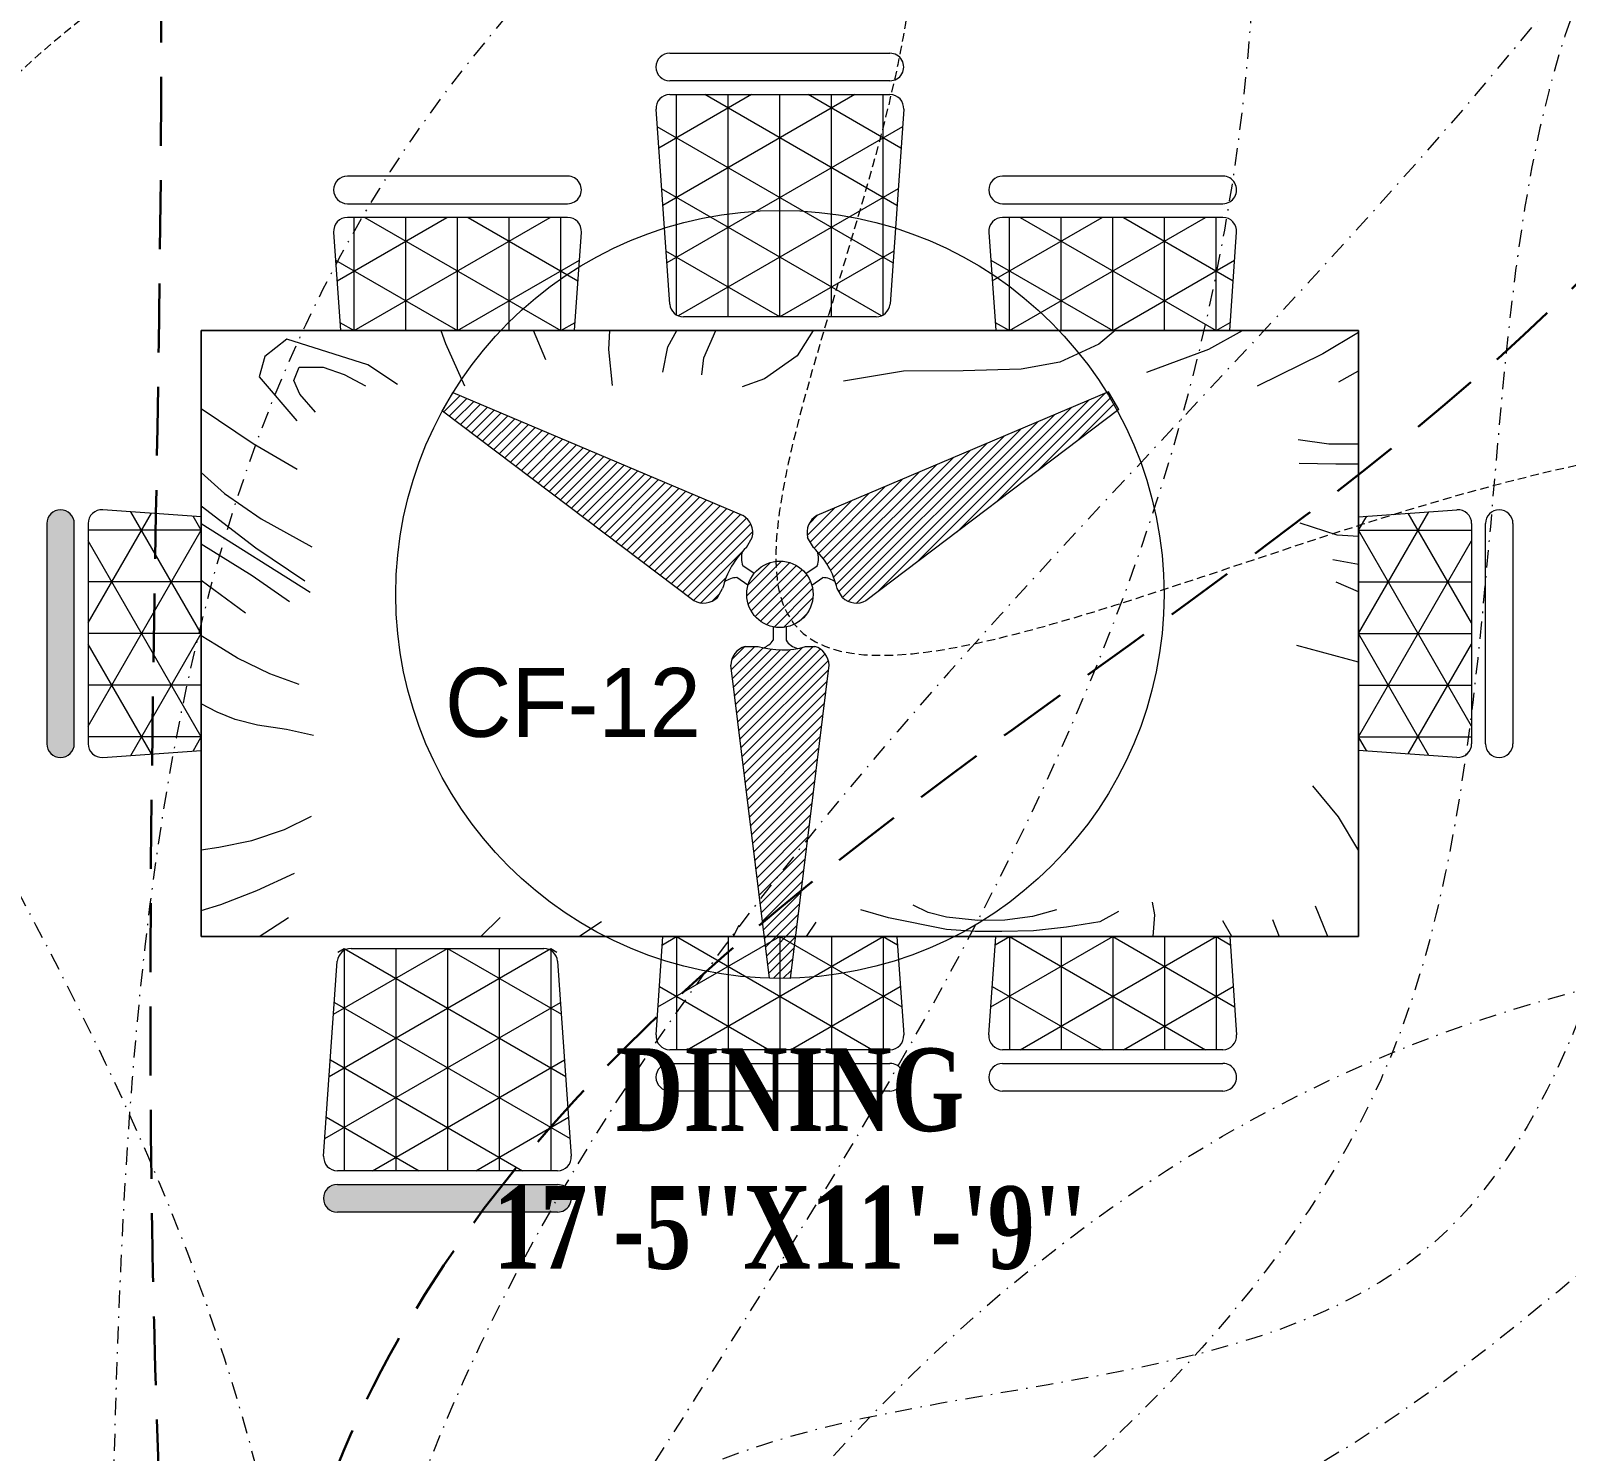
# Model space of a CAD drawing. Header units: inches. Extents: x 109699 to 44449955, y -10987 to 15824140.
# Drawn here: x 196408.2 to 196519.6, y -3610.6 to -3507.5 of the extents above; entities that cross this region are included whole.
import ezdxf

# ---------------------------------------------------------------- set-up
doc = ezdxf.new("R2010")
doc.units = ezdxf.units.IN
doc.header["$LTSCALE"] = 5
doc.header["$MEASUREMENT"] = 0
doc.linetypes.add('DASHDOT', pattern=[1, 0.5, -0.25, 0, -0.25])
doc.linetypes.add('DASHED2', pattern=[0.375, 0.25, -0.125])
for name, color, linetype, lineweight in [('@NORMAL', 7, 'Continuous', 5), ('AC In', 244, 'DASHED2', 30), ('E-CF-Ceiling-Fan', 30, 'Continuous', 13), ('E-Con-Point', 5, 'DASHED2', 13), ('SB', 1, 'DASHDOT', 20)]:
    doc.layers.add(name, color=color, linetype=linetype, lineweight=lineweight)
doc.layers.add('FURNITUR', color=7, linetype='Continuous', lineweight=5, true_color=0xe8e8e8)
doc.layers.add('T', color=8, linetype='Continuous')
doc.styles.get("Standard").update_dxf_attribs({"font": 'times.ttf'})
doc.styles.add('style2', font='ARIALN.TTF', dxfattribs={"width": 0.75, "height": 3})

# ---------------------------------------------------------------- blocks, each defined once
blk = doc.blocks.new('vbhgytr')
at = {"layer": 'FURNITUR'}
h = blk.add_hatch(color=256, dxfattribs=at)
edge = h.paths.add_edge_path()
edge.add_ellipse((143560.9056260546, 627.6643518051457), major_axis=(0.7071072075479371, 0.7071072075479372), ratio=0.9999987936840739, start_angle=-44.99934339188269, end_angle=134.9992742750232, ccw=False)
edge.add_line((143561.9056260541, 627.6643638682775), (143561.9056260541, 611.6797551263642))
edge.add_ellipse((143560.9056260546, 611.6797551264006), major_axis=(-0.7071067810310865, 0.7071067810310864), ratio=0.9999999999888283, start_angle=134.9999999963449, end_angle=224.9999999982356, ccw=False)
edge.add_ellipse((143560.9056260546, 611.6797551263642), major_axis=(-0.7071067809999121, 0.707106780999912), ratio=0.999999999982188, start_angle=45.00000000051028, end_angle=134.9999999944872, ccw=False)
edge.add_line((143559.9056260551, 611.6797551263642), (143559.9056260551, 627.6643638682776))
h = blk.add_hatch(color=256, dxfattribs=at)
edge = h.paths.add_edge_path()
edge.add_ellipse((143580.9994692173, 578.670171990399), major_axis=(-0.7071067810199007, 0.7071067810199005), ratio=0.9999999999911356, start_angle=-44.999999996918916, end_angle=135.0000000030811, ccw=False)
edge.add_line((143580.9994692174, 579.6701719904427), (143596.9840779506, 579.6701719904427))
edge.add_ellipse((143596.9840694206, 578.6701719904354), major_axis=(0.7071067810318384, 0.7071067810318385), ratio=0.9999999999864739, start_angle=225.0004887274365, end_angle=404.99951127167094, ccw=False)
edge.add_line((143596.9840779505, 577.6701719904281), (143580.9994692174, 577.6701719903554))
for p, q in [((143605.1249523512, 661.8079216003179), (143621.1095610846, 661.8079216003179)), ((143621.1095610846, 659.8079216003033), (143605.1249523512, 659.8079216003033)), ((143611.0653897037, 658.8079216002233), (143604.3260248482, 654.9169474846453)), ((143618.5653896998, 658.8079216003688), (143604.6189918455, 650.7559650403997)), ((143605.1249523512, 658.8079216003688), (143621.1095610846, 658.8079216003688)), ((143605.6172567218, 642.807746443085), (143605.6172567218, 658.8079216003688)), ((143621.6155215903, 650.7559650405452), (143607.669123736, 658.8079216003688)), ((143609.3672567199, 642.6720594977793), (143609.3672567199, 658.8079216003688)), ((143613.1172567179, 642.6720594977793), (143613.1172567179, 658.8079216003688)), ((143621.9084885877, 654.9169474846453), (143615.1691237321, 658.8079216002233)), ((143616.867256716, 642.6720594977793), (143616.867256716, 658.8079216003688)), ((143620.617256714, 642.8077464430851), (143620.617256714, 658.8079216003688)), ((143605.1231564528, 643.5953629989851), (143604.1274218266, 657.737687340231)), ((143622.1070916092, 657.737687340231), (143621.111356983, 643.5953629989851)), ((143621.3225545928, 646.5949825964451), (143604.2165991282, 656.4711105939284)), ((143622.0179143076, 656.4711105939284), (143604.9119588429, 646.5949825962996)), ((143597.7118773502, 652.8836901886121), (143581.7272686169, 652.8836901886121)), ((143645.2717227854, 652.8836901886121), (143629.2871140523, 652.8836901886121)), ((143620.4902177778, 642.7454054618005), (143604.5343936761, 651.9575048070514)), ((143621.7001197597, 651.9575048070514), (143605.744295658, 642.7454054618004)), ((143580.9781388075, 645.2854441583443), (143588.942534553, 649.8836901885176)), ((143581.7272686169, 650.8836901885976), (143597.7118773502, 650.8836901885976)), ((143597.7118773502, 649.8836901885176), (143581.7272686169, 649.8836901885176)), ((143582.2195729875, 641.6720594978448), (143582.2195729875, 649.8836901885176)), ((143582.2195729876, 641.6720594978448), (143596.4425345491, 649.8836901885176)), ((143582.9966114181, 649.8836901885176), (143597.2195729796, 641.6720594978448)), ((143585.9695729855, 641.6720594978448), (143585.9695729855, 649.8836901885176)), ((143589.7195729836, 641.6720594978448), (143589.7195729836, 649.8836901885176)), ((143590.4966114141, 649.8836901885176), (143598.4610071597, 645.2854441583443)), ((143593.4695729816, 641.6720594978448), (143593.4695729816, 649.8836901885176)), ((143597.2195729796, 641.6720594978448), (143597.2195729796, 649.8836901885176)), ((143628.5379842429, 645.2854441583443), (143636.5023799883, 649.8836901885176)), ((143629.2871140523, 650.8836901885976), (143645.2717227854, 650.8836901885976)), ((143645.2717227854, 649.8836901885176), (143629.2871140523, 649.8836901885176)), ((143629.7794184228, 641.6720594978448), (143629.7794184228, 649.8836901885176)), ((143629.7794184226, 641.6720594976993), (143644.0023799844, 649.8836901885176)), ((143630.5564568533, 649.8836901885176), (143644.7794184149, 641.6720594978448)), ((143633.5294184208, 641.6720594978448), (143633.5294184208, 649.8836901885176)), ((143637.2794184189, 641.6720594978448), (143637.2794184189, 649.8836901885176)), ((143638.0564568494, 649.8836901885176), (143646.0208525948, 645.2854441583443)), ((143641.0294184169, 641.6720594978448), (143641.0294184169, 649.8836901885176)), ((143644.7794184149, 641.6720594978448), (143644.7794184149, 649.8836901885176)), ((143580.7297380922, 648.8134559283799), (143581.2325504683, 641.6720594978448)), ((143598.2065954988, 641.6720594978448), (143598.7094078749, 648.8134559283799)), ((143628.2895835277, 648.8134559283799), (143628.7923959036, 641.6720594978448)), ((143645.7664409339, 641.6720594978448), (143646.26925331, 648.8134559283799)), ((143580.8729332037, 646.7796693589627), (143589.7195729836, 641.6720594978448)), ((143589.7195729836, 641.6720594978448), (143598.5662127634, 646.7796693589627)), ((143613.1172567179, 642.6720594977793), (143604.8521882241, 647.4438990201744)), ((143621.3823252117, 647.4438990201744), (143613.1172567179, 642.6720594977793)), ((143628.4327786389, 646.7796693589627), (143637.2794184189, 641.6720594978448)), ((143637.2794184187, 641.6720594976993), (143646.1260581988, 646.7796693589627)), ((143581.1907277518, 642.2660635719402), (143582.2195729875, 641.6720594978448)), ((143597.2195729796, 641.6720594978448), (143598.2484182154, 642.2660635719402)), ((143620.114302498, 642.6720594977793), (143606.1202109378, 642.6720594977793)), ((143628.7505731869, 642.2660635720857), (143629.7794184228, 641.6720594978448)), ((143644.7794184148, 641.6720594976993), (143645.8082636508, 642.2660635719402)), ((143655.1172566959, 641.6720594978448), (143571.1172567398, 641.6720594978448)), ((143571.1172567398, 641.6720594978448), (143571.1172567398, 597.672059496797)), ((143571.1172567398, 597.672059496797), (143571.1172567398, 641.6720594978448)), ((143571.1172567398, 641.6720594978448), (143571.1172567398, 597.672059496797)), ((143571.1172567398, 641.6720594978448), (143655.1172566959, 641.6720594978448)), ((143577.3309653898, 641.0395826035877), (143575.7301212529, 639.7902178397711)), ((143583.2120016395, 639.1844370234993), (143577.3309653898, 641.0395826035877)), ((143581.2325504683, 641.6720594978448), (143598.2065954988, 641.6720594978448)), ((143581.2325504683, 641.6720594978448), (143598.2065954988, 641.6720594978448)), ((143588.5147133113, 641.6720594978448), (143588.8487618034, 640.735991418943)), ((143596.1256616821, 639.546715303443), (143595.2476904522, 641.6720594978448)), ((143600.7542872012, 641.6720594978448), (143600.6826344299, 640.2923687271145)), ((143604.9802752572, 640.4945424176052), (143605.6328713989, 641.6720594978448)), ((143607.5941415007, 639.6990819902624), (143608.4672035317, 641.6720594978448)), ((143615.5334667222, 641.6720594978448), (143614.3686629143, 639.8357809495151)), ((143628.7923959036, 641.6720594978448), (143645.7664409339, 641.6720594978448)), ((143628.7923959036, 641.6720594978448), (143645.7664409339, 641.6720594978448)), ((143637.4512945455, 641.6720594978448), (143636.2761165116, 640.6848105488733)), ((143644.248353743, 640.3276376992483), (143646.7055521448, 641.6720594978448)), ((143655.1172566959, 641.538957472267), (143652.5193605899, 639.9888483998194)), ((143655.1172566959, 597.672059496797), (143655.1172566959, 641.6720594978448)), ((143655.1172566959, 641.6720594978448), (143655.1172566959, 597.672059496797)), ((143575.7301212529, 639.7902178397711), (143575.3289813875, 638.3219685073465)), ((143588.8487618034, 640.735991418943), (143590.2192721229, 637.6608935602028)), ((143600.6826344299, 640.2923687271145), (143600.944565505, 637.6818507356419)), ((143604.6185792443, 638.6401932471025), (143604.9802752572, 640.4945424176052)), ((143614.3686629143, 639.8357809495151), (143612.0119763768, 638.1696848632141)), ((143636.2761165116, 640.6848105488733), (143633.4492296633, 639.3763560241482)), ((143639.7542986284, 638.6606835952091), (143644.248353743, 640.3276376992483)), ((143652.5193605899, 639.9888483998194), (143647.7523893031, 637.6473326774039)), ((143577.8353150084, 638.0449123980056), (143578.231923196, 639.0124445695162)), ((143578.231923196, 639.0124445695162), (143579.9706401813, 639.0242082184614)), ((143579.9706401813, 639.0242082184614), (143581.5039881642, 638.4871583283322)), ((143585.3644248581, 637.7460715919364), (143583.2120016395, 639.1844370234993)), ((143607.4552653331, 638.4548872768722), (143607.5941415007, 639.6990819902624)), ((143622.0793810895, 638.7158959139039), (143617.7459480488, 637.9870569239985)), ((143626.4121809155, 638.7555468585775), (143622.0793810895, 638.7158959139039)), ((143630.6222562891, 638.8733223773182), (143626.4121809155, 638.7555468585775)), ((143633.4492296633, 639.3763560241482), (143630.6222562891, 638.8733223773182)), ((143653.6931850109, 637.9421590691745), (143655.1172566959, 638.7446585256688)), ((143575.3289813875, 638.3219685073465), (143578.0571578725, 635.1218328395556)), ((143578.2860998558, 637.0597383581688), (143577.8353150084, 638.0449123980056)), ((143581.5039881642, 638.4871583283322), (143583.049655858, 637.6688849608377)), ((143612.0119763768, 638.1696848632141), (143610.3790705206, 637.5758178167919)), ((143579.4082084989, 635.7553029141051), (143578.2860998558, 637.0597383581688)), ((143574.8817115685, 633.4423837915675), (143571.1172567398, 635.9921648626162)), ((143578.077041855, 631.5853235269346), (143574.8817115685, 633.4423837915675)), ((143650.7440468257, 633.755287125117), (143652.9600786029, 633.4428008235556)), ((143652.9600786029, 633.4428008235556), (143655.1172566959, 633.4428008235556)), ((143650.8085250812, 632.0438695665348), (143653.46420637, 631.993804762443)), ((143653.46420637, 631.993804762443), (143655.1172566959, 631.993804762443)), ((143571.1172567398, 631.3657826481779), (143572.8086582478, 629.854395657976)), ((143572.8086582478, 629.854395657976), (143575.4711490395, 628.0124146541182)), ((143571.1172567398, 628.159082017127), (143563.9758603132, 628.6618943935003)), ((143571.1172567398, 628.159082017127), (143563.975860313, 628.6618943935003)), ((143575.0945340057, 625.8778717115588), (143571.1172567398, 628.9332519789494)), ((143655.1172566959, 628.159082017127), (143662.2586531226, 628.6618943935003)), ((143559.9056260553, 627.6643638682775), (143559.9056260553, 611.6797551263642)), ((143559.9056260551, 627.6643638682775), (143559.9056260551, 611.6797551263642)), ((143561.9056260541, 611.6797551263642), (143561.9056260541, 627.6643638682775)), ((143561.9056260541, 611.6797551263642), (143561.9056260541, 627.6643638682775)), ((143562.9056260536, 620.4490979282348), (143567.5038720813, 628.4134936781405)), ((143562.9056260535, 620.4490979282348), (143567.5038720813, 628.4134936781405)), ((143562.9056260536, 627.6643638682775), (143562.9056260536, 611.6797551263642)), ((143562.9056260535, 627.6643638682775), (143562.9056260535, 611.6797551263642)), ((143571.1172567398, 619.6720594972481), (143566.0096468815, 628.5186992819016)), ((143571.1172567399, 619.6720594972481), (143566.0096468813, 628.5186992820471)), ((143571.1172567398, 627.1720594974119), (143570.523252666, 628.2009047338672)), ((143571.1172567399, 627.1720594974119), (143570.5232526659, 628.2009047338672)), ((143571.1172567398, 611.1850369773691), (143571.1172567398, 628.159082017127)), ((143571.1172567398, 611.1850369773691), (143571.1172567398, 628.159082017127)), ((143571.1172567398, 611.1850369773691), (143571.1172567398, 628.159082017127)), ((143571.1172567398, 627.6636915430184), (143579.0262372395, 622.6734031963111)), ((143575.4711490395, 628.0124146541182), (143579.1388185754, 625.9644414854089)), ((143653.5736439862, 626.8099863712422), (143650.8914945427, 627.6860738915619)), ((143655.1172566957, 619.6720594972481), (143660.2248665543, 628.5186992820471)), ((143655.1172566957, 627.1720594974119), (143655.7112607698, 628.2009047338672)), ((143655.1172566959, 611.1850369773691), (143655.1172566959, 628.159082017127)), ((143655.1172566959, 611.1850369773691), (143655.1172566959, 628.159082017127)), ((143663.3288873822, 620.4490979282348), (143658.7306413544, 628.4134936781405)), ((143663.3288873822, 627.6643638682775), (143663.3288873822, 611.6797551263642)), ((143664.3288873816, 611.6797551263642), (143664.3288873816, 627.6643638682775)), ((143666.3288873805, 627.6643638682775), (143666.3288873805, 611.6797551263642)), ((143571.1172567398, 627.1720594974119), (143562.9056260536, 627.1720594974119)), ((143562.9056260536, 612.9490979280711), (143571.1172567399, 627.1720594975574)), ((143571.1172567398, 627.1720594974119), (143562.9056260535, 627.1720594974119)), ((143562.9056260535, 612.9490979280711), (143571.1172567398, 627.1720594974119)), ((143571.1172567398, 612.1720594970844), (143562.9056260536, 626.3950210665706)), ((143571.1172567399, 612.1720594970844), (143562.9056260537, 626.3950210662796)), ((143655.1172566959, 626.7108989335379), (143653.5736439862, 626.8099863712422)), ((143655.1172566959, 627.1720594974119), (143663.3288873822, 627.1720594974119)), ((143663.3288873822, 612.9490979280711), (143655.1172566959, 627.1720594974119)), ((143655.1172566957, 612.1720594970844), (143663.3288873819, 626.3950210662796)), ((143574.8195019155, 623.8603441809629), (143571.1172567398, 626.1612045526284)), ((143578.6328322657, 623.4848332293924), (143575.0945340057, 625.8778717115588)), ((143655.1172566959, 624.6841800273668), (143653.2610876733, 625.0331611055065)), ((143571.1172567398, 623.42205949733), (143562.9056260536, 623.42205949733)), ((143571.1172567398, 623.42205949733), (143562.9056260535, 623.42205949733)), ((143571.1172567398, 623.5547998154095), (143574.3405341338, 621.185360854617)), ((143577.5274352931, 621.9818553003106), (143574.8195019155, 623.8603441809629)), ((143655.1172566959, 622.7096850553776), (143653.4897747192, 623.3969073597973)), ((143655.1172566959, 623.42205949733), (143663.3288873822, 623.42205949733)), ((143571.1172567398, 619.6720594972481), (143562.9056260536, 619.6720594972481)), ((143571.1172567398, 619.6720594972481), (143562.9056260535, 619.6720594972481)), ((143567.5038720813, 610.9306253163556), (143562.9056260536, 618.8950210664069)), ((143567.5038720811, 610.9306253165012), (143562.9056260536, 618.8950210661159)), ((143566.0096468815, 610.8254197125946), (143571.1172567399, 619.6720594973937)), ((143566.0096468815, 610.8254197125946), (143571.1172567398, 619.6720594972481)), ((143572.2174348155, 618.8288350603992), (143571.1172567398, 619.5009612837762)), ((143573.7438740206, 617.8772197774038), (143572.2174348155, 618.8288350603992)), ((143655.1172566959, 617.6014600389643), (143650.6499014905, 618.8000720566057)), ((143655.1172566959, 619.6720594972481), (143663.3288873822, 619.6720594972481)), ((143660.2248665542, 610.8254197125946), (143655.1172566959, 619.6720594972481)), ((143658.7306413545, 610.9306253165012), (143663.3288873821, 618.8950210661159)), ((143576.1082290669, 616.7557374158929), (143573.7438740206, 617.8772197774038)), ((143578.2227897898, 615.970208403957), (143576.1082290669, 616.7557374158929)), ((143571.1172567398, 615.9220594971663), (143562.9056260536, 615.9220594971663)), ((143571.1172567398, 615.9220594971663), (143562.9056260535, 615.9220594971663)), ((143655.1172566959, 615.9220594971663), (143663.3288873822, 615.9220594971663)), ((143572.2646560566, 613.9674346728394), (143571.1172567398, 614.5668008743478)), ((143573.5851354127, 613.4427490229574), (143572.2646560566, 613.9674346728394)), ((143575.1964945473, 613.01669537847), (143573.5851354127, 613.4427490229574)), ((143577.3025989934, 612.710107487072), (143575.1964945473, 613.01669537847)), ((143571.1172567398, 612.1720594970844), (143562.9056260536, 612.1720594970844)), ((143571.1172567398, 612.1720594970844), (143562.9056260535, 612.1720594970844)), ((143570.5232526659, 611.1432142607745), (143571.1172567399, 612.17205949723)), ((143570.523252666, 611.1432142607745), (143571.1172567398, 612.1720594970844)), ((143579.2763470366, 612.2768790185984), (143577.3025989934, 612.710107487072)), ((143655.1172566959, 612.1720594970844), (143663.3288873822, 612.1720594970844)), ((143655.7112607696, 611.1432142607745), (143655.1172566959, 612.1720594970844)), ((143563.9758603132, 610.6822246011415), (143571.1172567398, 611.1850369773691)), ((143563.975860313, 610.6822246011415), (143571.1172567398, 611.1850369773691)), ((143662.2586531226, 610.6822246011415), (143655.1172566959, 611.1850369773691)), ((143651.7862765831, 608.6158567532223), (143653.6332589246, 606.37538202515)), ((143577.1739414091, 605.4457430388576), (143579.1112733899, 606.4082436118108)), ((143653.6332589246, 606.37538202515), (143655.1172566959, 603.8895202807423)), ((143574.7976540781, 604.6385744474217), (143577.1739414091, 605.4457430388576)), ((143571.1172567398, 603.9602271535373), (143572.3863718869, 604.1600931706064)), ((143572.3863718869, 604.1600931706064), (143574.7976540781, 604.6385744474217)), ((143575.1569127184, 601.0199012107095), (143577.8936370083, 602.2719050337655)), ((143572.542865947, 600.0032876044984), (143575.1569127184, 601.0199012107095)), ((143571.1172567398, 599.5774559877493), (143572.542865947, 600.0032876044984)), ((143620.9960950961, 599.0313144752784), (143619.0049631092, 599.6270411144401)), ((143623.8922770225, 599.4158191009768), (143622.7850497472, 599.9521403318906)), ((143633.1892112358, 599.6236632917174), (143631.4565988317, 599.1240616157232)), ((143640.1447662651, 600.1713891944542), (143640.3159320463, 599.2514658793475)), ((143652.8961444798, 597.672059496797), (143651.9930913577, 599.875931327852)), ((143575.3325560713, 597.672059496797), (143577.4472861622, 599.0676995830937)), ((143592.8068785795, 599.0625548505259), (143591.4163832266, 597.672059496797)), ((143598.5336983881, 597.672059496797), (143600.163390345, 598.7607988627713)), ((143615.0410301639, 597.672059496797), (143615.7435993244, 598.7275522117696)), ((143625.2128556448, 598.1894021821518), (143620.9960950961, 599.0313144752784)), ((143625.222758209, 599.0822264576776), (143623.8922770225, 599.4158191009768)), ((143627.4874957882, 598.8444665077129), (143625.222758209, 599.0822264576776)), ((143629.4570453603, 598.8719433826794), (143627.4874957882, 598.8444665077129)), ((143631.4565988317, 599.1240616157232), (143629.4570453603, 598.8719433826794)), ((143636.3395763758, 598.7545360819636), (143633.9173510676, 598.345474030915)), ((143637.6972618519, 599.493657872955), (143636.3395763758, 598.7545360819636)), ((143640.3159320463, 599.2514658793475), (143640.1826383794, 597.672059496797)), ((143645.9291231324, 597.672059496797), (143645.2569740999, 598.8288260655694)), ((143648.8742430934, 598.9244670653603), (143649.3586794529, 597.672059496797)), ((143571.1172567398, 597.672059496797), (143655.1172566959, 597.672059496797)), ((143655.1172566959, 597.672059496797), (143571.1172567398, 597.672059496797)), ((143604.1274218266, 590.5306630661163), (143604.6302342027, 597.672059496797)), ((143604.2706169381, 592.564449635679), (143613.1172567179, 597.672059496797)), ((143604.588411486, 597.0780554225561), (143605.6172567218, 597.672059496797)), ((143604.6302342027, 597.672059496797), (143621.6042792331, 597.672059496797)), ((143604.6302342027, 597.672059496797), (143621.6042792331, 597.672059496797)), ((143605.6172567218, 597.672059496797), (143605.6172567218, 589.4604288059786)), ((143605.6172567218, 597.672059496797), (143619.8402182834, 589.4604288061241)), ((143606.3942951524, 589.4604288059786), (143620.617256714, 597.672059496797)), ((143609.3672567199, 597.672059496797), (143609.3672567199, 589.4604288059786)), ((143610.1288758066, 598.4692431389492), (143609.7268804557, 597.672059496797)), ((143613.1172567179, 597.672059496797), (143613.1172567179, 589.4604288059786)), ((143613.1172567179, 597.672059496797), (143621.9638964977, 592.564449635679)), ((143616.867256716, 597.672059496797), (143616.867256716, 589.4604288059786)), ((143620.617256714, 597.672059496797), (143620.617256714, 589.4604288059786)), ((143620.617256714, 597.672059496797), (143621.6461019497, 597.0780554225561)), ((143621.6042792331, 597.672059496797), (143622.1070916092, 590.5306630661163)), ((143627.3042925508, 598.0476101911032), (143625.2128556448, 598.1894021821518)), ((143629.2312318838, 598.0326979318909), (143627.3042925508, 598.0476101911032)), ((143628.2895835277, 590.5306630661163), (143628.7923959036, 597.672059496797)), ((143628.4327786389, 592.564449635679), (143637.2794184189, 597.672059496797)), ((143628.7505731869, 597.0780554225561), (143629.7794184228, 597.672059496797)), ((143628.7923959036, 597.672059496797), (143645.7664409339, 597.672059496797)), ((143628.7923959036, 597.672059496797), (143645.7664409339, 597.672059496797)), ((143631.5299819359, 598.0817260389152), (143629.2312318838, 598.0326979318909)), ((143629.7794184228, 597.672059496797), (143629.7794184228, 589.4604288059786)), ((143629.7794184228, 597.672059496797), (143644.0023799844, 589.4604288059786)), ((143630.5564568532, 589.4604288059786), (143644.7794184149, 597.672059496797)), ((143633.9173510676, 598.345474030915), (143631.5299819359, 598.0817260389152)), ((143633.5294184208, 597.672059496797), (143633.5294184208, 589.4604288059786)), ((143637.2794184189, 597.672059496797), (143637.2794184189, 589.4604288059786)), ((143637.2794184189, 597.672059496797), (143646.1260581988, 592.564449635679)), ((143641.0294184169, 597.672059496797), (143641.0294184169, 589.4604288059786)), ((143644.7794184149, 597.672059496797), (143644.7794184149, 589.4604288059786)), ((143644.7794184149, 597.672059496797), (143645.8082636508, 597.0780554227016)), ((143645.7664409339, 597.672059496797), (143646.26925331, 590.5306630661163)), ((143580.4089105422, 587.5205887836946), (143596.4917735801, 596.8060340929667)), ((143580.7267050902, 592.0341945705716), (143588.991773584, 596.8060340929667)), ((143581.0444996381, 596.5478003575942), (143581.491773588, 596.8060340929667)), ((143581.4917735878, 596.8060340929667), (143581.4917735878, 580.6701719905227)), ((143581.4917735878, 596.8060340929667), (143597.5746366257, 587.5205887836946)), ((143581.9947278038, 596.8060340929667), (143595.9888193642, 596.8060340929667)), ((143585.2417735859, 596.8060340929667), (143585.2417735859, 580.6701719905227)), ((143588.9917735839, 596.8060340929667), (143588.9917735839, 580.6701719905227)), ((143588.9917735839, 596.8060340929667), (143597.2568420779, 592.0341945705716)), ((143592.7417735819, 596.8060340929667), (143592.7417735819, 580.6701719905227)), ((143596.49177358, 596.8060340929667), (143596.49177358, 580.6701719905227)), ((143596.49177358, 596.8060340929667), (143596.93904753, 596.5478003574486)), ((143580.0019386927, 581.740406250515), (143580.9976733188, 595.8827305919064)), ((143596.9858738491, 595.8827305919064), (143597.9816084752, 581.740406250515)), ((143604.3758225418, 594.0586748362974), (143612.3402182873, 589.4604288061241)), ((143613.8942951485, 589.4604288059786), (143621.858690894, 594.0586748361519)), ((143628.5379842427, 594.0586748362974), (143636.5023799883, 589.4604288061241)), ((143638.0564568494, 589.4604288061241), (143646.0208525948, 594.0586748361519)), ((143580.0911159943, 583.0069829968176), (143597.1970714591, 592.8831109944464)), ((143580.786475709, 592.8831109944464), (143597.8924311737, 583.0069829968176)), ((143580.4935087117, 588.7221285503463), (143594.4399065659, 580.6701719905227)), ((143583.543640602, 580.6701719905227), (143597.4900384563, 588.7221285503463)), ((143621.1095610846, 589.4604288059786), (143605.1249523512, 589.4604288059786)), ((143645.2717227854, 589.4604288059786), (143629.2871140523, 589.4604288059786)), ((143605.1249523512, 588.4604288060441), (143621.1095610846, 588.4604288060441)), ((143629.2871140523, 588.4604288060441), (143645.2717227854, 588.4604288060441)), ((143621.1095610846, 586.4604288060295), (143605.1249523512, 586.4604288060295)), ((143645.2717227854, 586.4604288060295), (143629.2871140523, 586.4604288060295)), ((143580.2005417143, 584.5611461062462), (143586.9399065699, 580.6701719905227)), ((143591.0436405981, 580.6701719905227), (143597.7830054538, 584.5611461062462)), ((143596.9840779506, 580.6701719905227), (143580.9994692174, 580.6701719905227)), ((143580.9994692174, 579.6701719904427), (143596.9840779506, 579.6701719904427)), ((143596.9840779506, 577.6701719904281), (143580.9994692174, 577.6701719904281))]:
    blk.add_line(p, q, dxfattribs=at)
for centre, major_axis, ratio, start_param, end_param in [((143605.1249523512, 660.8079216003833), (0.7071067810315126, 0.7071067810315125), 0.9999999999873966, 0.7853981634037498, 3.926990816993543), ((143621.1095610846, 660.8079216003833), (-0.707106781006985, 0.7071067810069851), 0.9999999999912867, 2.356194490187988, 5.497787143777781), ((143605.1249523512, 657.8079216002888), (0.7071067810071769, 0.7071067810071768), 0.9999999999917469, 0.7853981634015748, 2.426486621326469), ((143621.1095610846, 657.8079216002888), (-0.707106781004108, 0.7071067810041081), 0.9999999999916713, 3.856698685853721, 5.497787143777973), ((143581.7272686169, 651.8836901885321), (0.707106781031444, 0.7071067810314439), 0.99999999998759, 0.7853981634036532, 3.926990816993446), ((143597.7118773502, 651.8836901885321), (-0.707106781006985, 0.7071067810069851), 0.9999999999912867, 2.356194490187988, 5.497787143777781), ((143629.2871140523, 651.8836901885321), (0.707106781031444, 0.7071067810314439), 0.99999999998759, 0.7853981634036532, 3.926990816993446), ((143645.2717227854, 651.8836901885321), (-0.707106781006985, 0.7071067810069851), 0.9999999999912867, 2.356194490187988, 5.497787143777781), ((143581.7272686169, 648.8836901884375), (-0.7071067810253916, 0.7071067810253917), 0.9999999999977596, -0.7853981633985685, 0.8556902945365379), ((143597.7118773502, 648.8836901884375), (0.707106781016361, 0.7071067810163609), 0.9999999999685577, 5.427495012628475, 7.068583470592755), ((143629.2871140523, 648.8836901884375), (-0.7071067810253916, 0.7071067810253917), 0.9999999999977596, -0.7853981633985685, 0.8556902945365379), ((143645.2717227854, 648.8836901884375), (-0.7071067810071713, 0.7071067810071714), 0.9999999999917548, 3.856698685853226, 5.497787143778015), ((143606.1202109378, 643.6720594977138), (0.7071067810004613, 0.7071067810004612), 0.9999999999928327, 2.43296638148828, 3.926990816990825), ((143620.114302498, 643.6720594977138), (-0.7071067810004055, 0.7071067810004056), 0.9999999999928812, 2.356194490188785, 3.850218925691283), ((143560.9056260547, 627.6643638682775), (0.7071067810003483, 0.7071067810003482), 0.9999999999809547, 5.497787143772616, 8.639379797362409), ((143560.9056260545, 627.6643638682775), (-0.7071067810509598, 0.7071067810509599), 0.9999999999978746, 3.926990816988305, 7.068583470578098), ((143563.9056260531, 627.6643638682775), (-0.7071067810128419, 0.707106781012842), 0.9999999999816895, -0.8556902944254252, 0.7853981634066036), ((143563.905626053, 627.6643638682775), (-0.7071067810134215, 0.7071067810134216), 0.9999999999859157, -0.8556902945104286, 0.7853981634044902), ((143662.3288873827, 627.6643638682775), (0.7071067810134215, 0.7071067810134214), 0.999999999985916, 5.497787143775096, 7.138875601690015), ((143665.3288873811, 627.6643638682775), (-0.7071067810509598, 0.7071067810509599), 0.9999999999978746, 3.926990816988305, 7.068583470578098), ((143560.9056260547, 611.6797551263642), (-0.7071067810113831, 0.7071067810113832), 0.9999999999788467, 0.7853981634080247, 3.926990816997818), ((143560.9056260545, 611.6797551263642), (-0.7071067810113831, 0.7071067810113832), 0.9999999999788467, 0.7853981634080247, 3.926990816997818), ((143563.9056260531, 611.6797551263642), (0.7071067810519126, 0.7071067810519125), 0.9999999999947391, 2.356194490189714, 3.997282948004094), ((143563.905626053, 611.6797551263642), (-0.707106781010201, 0.7071067810102011), 0.9999999999792346, 0.7853981634078311, 2.42648662125983), ((143662.3288873827, 611.6797551263642), (0.7071067810116005, 0.7071067810116004), 0.9999999999771856, 3.856698685891737, 5.497787143770731), ((143665.3288873811, 611.6797551263642), (0.7071067810002987, 0.7071067810002986), 0.9999999999810952, 2.356194490182892, 5.497787143772685), ((143581.9947278038, 595.8060340930322), (-0.7071067810004055, 0.7071067810004056), 0.9999999999928812, -0.7853981634010078, 0.7086262721014891), ((143595.9888193642, 595.8060340930322), (0.7071067810004613, 0.7071067810004612), 0.9999999999928327, 5.574559035078073, 7.068583470580618), ((143605.1249523512, 590.4604288060586), (0.707106781025392, 0.7071067810253919), 0.9999999999977596, 2.285902359053255, 3.926990816988361), ((143621.1095610846, 590.4604288060586), (0.7071067810071769, 0.7071067810071768), 0.9999999999917469, 3.926990816991368, 5.568079274916263), ((143629.2871140523, 590.4604288060586), (0.707106781025392, 0.7071067810253919), 0.9999999999977596, 2.285902359053255, 3.926990816988361), ((143645.2717227854, 590.4604288060586), (0.7071067810071769, 0.7071067810071768), 0.9999999999917469, 3.926990816991368, 5.568079274916263), ((143605.1249523512, 587.4604288061096), (0.707106781031444, 0.7071067810314439), 0.99999999998759, 0.7853981634036532, 3.926990816993446), ((143621.1095610846, 587.4604288061096), (-0.707106781006985, 0.7071067810069851), 0.9999999999912867, 2.356194490187988, 5.497787143777781), ((143629.2871140523, 587.4604288061096), (0.707106781031444, 0.7071067810314439), 0.99999999998759, 0.7853981634036532, 3.926990816993446), ((143645.2717227854, 587.4604288061096), (-0.707106781006985, 0.7071067810069851), 0.9999999999912867, 2.356194490187988, 5.497787143777781), ((143580.9994692174, 581.6701719906027), (-0.7071067810296036, 0.7071067810296037), 0.9999999999818601, 0.7151060323045111, 2.356194490183275), ((143596.9840779506, 581.6701719906027), (-0.7071067810068554, 0.7071067810068555), 0.9999999999887463, 2.356194490186718, 3.997282948094734), ((143580.9994692174, 578.6701719903626), (0.7071067809957768, 0.7071067809957767), 0.999999999993884, 0.7853981634005062, 3.926990816990299), ((143596.9840779506, 578.6701719903626), (-0.707106781006985, 0.7071067810069851), 0.9999999999912867, 2.356194490187988, 5.497787143777781)]:
    blk.add_ellipse(centre, major_axis=major_axis, ratio=ratio, start_param=start_param, end_param=end_param, dxfattribs=at)
blk = doc.blocks.new('1')
at = {"layer": 'E-CF-Ceiling-Fan', "linetype": 'ByBlock', "ltscale": 0.5}
h = blk.add_hatch(dxfattribs=at)
h.set_pattern_fill('ANSI31', color=256, scale=10)
h.set_pattern_definition([(45, (0, 0), (-0.8838834764831843, 0.8838834764831844), [])])
edge = h.paths.add_edge_path()
edge.add_line((209066.544903523, -13067.11685315647), (209064.6438415694, -13070.41407147769))
edge.add_line((209064.6438415694, -13070.41407147769), (209110.249472843, -13104.88204089217))
edge.add_ellipse((209112.0161950886, -13101.65334947437), major_axis=(2.602475337466696, 2.602475337466696), ratio=0.9999999999999906, start_angle=196.3127629962977, end_angle=268.2872464290007)
edge.add_line((209114.5397230216, -13104.33244681023), (209115.4849750511, -13102.69748638713))
edge.add_ellipse((209130.2442591997, -13106.24386666673), major_axis=(10.7334356491749, 10.7334356491749), ratio=0.9999999999981393, start_angle=88.44228272541869, end_angle=121.48902709430789, ccw=False)
edge.add_line((209119.806567247, -13095.22262044099), (209120.8528262952, -13093.41295266685))
edge.add_ellipse((209117.2719126632, -13092.56276837834), major_axis=(2.602475337466932, 2.602475337466932), ratio=0.9999999999995292, start_angle=301.6440633906456, end_angle=373.6185468234727)
edge.add_line((209119.1884486464, -13089.4206917419), (209066.544903523, -13067.11685315647))
edge = h.paths.add_edge_path()
edge.add_ellipse((209131.089283705, -13116.74145270932), major_axis=(2.633110768784475, 2.633110768784475), ratio=0.9999999999997597, start_angle=316.8297377331859, end_angle=387.8389618723904)
edge.add_line((209132.1880164829, -13113.18345735742), (209130.5488454061, -13113.22495130345))
edge.add_ellipse((209126.3035237661, -13098.2962790596), major_axis=(-10.97469841933177, 10.97469841933177), ratio=0.9999999999999191, start_angle=145.1951729281282, end_angle=150.8743574177565, ccw=False)
edge.add_ellipse((209126.3035237661, -13098.2962790596), major_axis=(-10.97469841933177, 10.97469841933177), ratio=0.9999999999999191, start_angle=122.4336804261327, end_angle=145.1951729281282, ccw=False)
edge.add_ellipse((209126.3035237661, -13098.2962790596), major_axis=(-10.97469841933177, 10.97469841933177), ratio=0.9999999999999191, start_angle=118.5749297277244, end_angle=122.4336804261327, ccw=False)
edge.add_line((209121.9149097344, -13113.18345735741), (209119.5749032555, -13113.18345735741))
edge.add_ellipse((209120.6314155011, -13116.70924926331), major_axis=(2.602635845509655, 2.602635845509654), ratio=0.9999999999987026, start_angle=61.6809744807266, end_angle=133.6503259141647)
edge.add_line((209116.9517537436, -13116.62255417043), (209123.9933819142, -13173.42733947012))
edge.add_line((209123.9933819142, -13173.42733947012), (209127.784032512, -13173.43690240765))
edge.add_line((209127.784032512, -13173.43690240765), (209134.8111659948, -13116.62255417052))
h.paths.add_polyline_path([(209119.8508739552, -13103.74154532349, 1), (209131.9120457831, -13103.74154532349, 1)])
edge = h.paths.add_edge_path()
edge.add_line((209187.3717421067, -13070.20410122277), (209185.4890127634, -13066.97304093389))
edge.add_line((209185.4890127634, -13066.97304093389), (209132.574471092, -13089.4206917419))
edge.add_ellipse((209134.4910070752, -13092.56276837834), major_axis=(-2.602475337469112, 2.602475337469112), ratio=0.9999999999994945, start_angle=-13.61854682341294, end_angle=58.35593660933898)
edge.add_line((209130.9100934432, -13093.41295266685), (209131.9563524914, -13095.22262044099))
edge.add_ellipse((209121.5186605386, -13106.24386666673), major_axis=(10.73343564915542, 10.73343564915542), ratio=0.999999999999095, start_angle=328.5109729056215, end_angle=361.55771727458557, ccw=False)
edge.add_line((209136.2779446873, -13102.69748638713), (209137.2231967167, -13104.33244681019))
edge.add_ellipse((209139.7467246498, -13101.65334947437), major_axis=(-2.602475337469201, 2.602475337469201), ratio=0.9999999999990601, start_angle=91.71275357099776, end_angle=163.2982999863874)
edge.add_line((209141.4914892536, -13104.89395933078), (209187.3717421067, -13070.20410122277))
at = {"layer": 'E-CF-Ceiling-Fan', "ltscale": 10}
for p, q in [((209064.6438415694, -13070.41407147769), (209066.544903523, -13067.11685315647)), ((209066.544903523, -13067.11685315647), (209119.1884486464, -13089.42069174189)), ((209185.4947354289, -13066.97061323832), (209132.574471092, -13089.42069174189)), ((209187.3717421067, -13070.20410122277), (209185.4890127634, -13066.97304093388)), ((209064.6438415694, -13070.41407147769), (209110.249472843, -13104.88204089212)), ((209187.3717421067, -13070.20410122277), (209141.4914892536, -13104.8939593308)), ((209119.8065672471, -13095.2226204409), (209120.8528262952, -13093.41295266684)), ((209131.9563524913, -13095.2226204409), (209130.9100934432, -13093.41295266684)), ((209121.1873655701, -13099.95559165538), (209119.1343670181, -13098.56426171081)), ((209130.5755541683, -13099.95559165538), (209132.6285527202, -13098.56426171081)), ((209120.0894197592, -13102.06218894969), (209118.0923406337, -13100.70875594979)), ((209131.6734999792, -13102.06218894969), (209133.6705791047, -13100.70875594979)), ((209114.5397230216, -13104.33244681025), (209115.484975051, -13102.69748638717)), ((209137.2231967167, -13104.33244681025), (209136.2779446873, -13102.69748638717)), ((209124.6292368371, -13109.64068966342), (209124.6292368371, -13112.08558296959)), ((209126.9897148455, -13109.6694233058), (209126.9897148455, -13112.08558296959)), ((209119.5749032554, -13113.18345735741), (209121.9149097344, -13113.18345735741)), ((209130.5488454059, -13113.22495130345), (209132.1880164829, -13113.18345735741)), ((209123.9933819142, -13173.42733947012), (209116.9517537436, -13116.62255417042)), ((209127.784032512, -13173.43690240765), (209134.8111659948, -13116.62255417039)), ((209127.784032512, -13173.43690240765), (209123.9933819142, -13173.42733947012))]:
    blk.add_line(p, q, dxfattribs=at)
for radius in [69.69809221428028, 6.030585913961706]:
    blk.add_circle((209125.8814598692, -13103.74154532349), radius, dxfattribs=at)
for centre, major_axis, ratio, start_param, end_param in [((209117.2719126632, -13092.56276837834), (2.602475337466931, 2.602475337466931), 0.9999999999995293, 5.264682075261256, 6.520873788586199), ((209134.4910070752, -13092.56276837834), (-2.602475337469112, 2.602475337469112), 0.9999999999994945, -0.2376884814055706, 1.018503231918061), ((209130.2442591997, -13106.24386666673), (10.7334356491749, 10.7334356491749), 0.9999999999981393, 1.543609031538261, 2.120383527840273), ((209121.5186605386, -13106.24386666673), (10.73343564915542, 10.73343564915542), 0.999999999999095, 5.733598106132978, 6.310372602436297), ((209122.7572162564, -13097.18760929776), (-2.740456939066795, 2.740456939066795), 0.9999999999999716, 0.4622372466417044, 1.148537865656782), ((209129.0057034835, -13097.18760929378), (-2.740456939069299, 2.740456939069299), 0.9999999999990347, 3.56385111362636, 4.25015173105463), ((209118.1560665238, -13104.58382336606), (2.740456939070688, 2.740456939070688), 0.9999999999982624, 0.801841786050358, 1.428905426830904), ((209133.6068532084, -13104.58382336598), (-2.740456939075534, 2.740456939075535), 0.999999999998016, -1.428905429243861, -0.8018417876198008), ((209112.0161950886, -13101.65334947437), (2.602475337466696, 2.602475337466696), 0.9999999999999905, 3.426304077972683, 4.682495791295461), ((209139.7467246498, -13101.65334947437), (-2.602475337469201, 2.602475337469201), 0.9999999999990602, 1.600689515884098, 2.85688122920773), ((209121.4571744064, -13109.85887499457), (-2.740456939059593, 2.740456939059593), 0.9999999999952948, 2.745104486731238, 3.314940694839574), ((209130.1617772753, -13109.85887499338), (2.740456939059473, 2.740456939059473), 0.9999999999984862, 2.968244612714574, 3.636223092052213), ((209120.6314155011, -13116.70924926331), (2.602635845509655, 2.602635845509654), 0.9999999999987026, 1.076536090527279, 2.332638233565674), ((209126.3035237661, -13098.2962790596), (-10.97469841933177, 10.97469841933177), 0.999999999999919, 2.069522934069694, 2.63325429377058), ((209131.089283705, -13116.74145270932), (2.633110768784475, 2.633110768784475), 0.9999999999997595, 5.52972209167421, 6.769066852189965)]:
    blk.add_ellipse(centre, major_axis=major_axis, ratio=ratio, start_param=start_param, end_param=end_param, dxfattribs=at)

msp = doc.modelspace()

# ---------------------------------------------------------------- linework, layer by layer
at = {"layer": 'AC In', "ltscale": 4}
for points in [[(196402.01953125, -3320.325812981479, 0.2914917373062913), (196394.9765625, -3316.875, 0.2914917373062913), (196386.36328125, -3342.4765625), (196406.88671875, -3422.91015625), (196417.33203125, -3608.0703125), (196402.4573001974, -3721.899687164535, 0.02149834795460137), (196308.1016223315, -3722.321839887185, 0.719608654580174)], [(196649.4161035242, -3412.666188750646, 0.263215849960531), (196648.765767596, -3403.198516255516, 0.3650851247148239), (196644.3828125, -3403.19921875, 0.0857903163960998), (196555.6989236982, -3429.703235172976), (196541.4640577714, -3493.078742771762), (196430.8844353982, -3610.641529816279), (196405.8084689573, -3718.97546096455), (196308.1016223315, -3722.321839887185, 0.719608654580174)]]:
    msp.add_spline(points, degree=3, dxfattribs=at)
at = {"layer": 'E-Con-Point', "ltscale": 0.5}
msp.add_spline([(196377.9458459126, -3607.473830263789, 0.8603813970198573), (196381.7468175511, -3587.712387087111, 0.4348530751231297), (196386.750404548, -3548.241487371485, 0.3632158499513949), (196404.8970540233, -3513.02868894146, 0.6959045948140233), (196444.1897318451, -3492.499519736459, 0.860381397019836), (196469.0172079397, -3492.499519736459, 0.860381397019836), (196462.5584765685, -3548.42468048812, 0.06434273729709616), (196547.6978749491, -3540.669132826242, 0.06434273729709616), (196558.1707818818, -3552.483003406859, 0.2632158499400248)], degree=3, dxfattribs=at)
at = {"layer": 'SB', "ltscale": 0.5}
for points in [[(196556.4078256201, -3313.566223559079, 0.263215849959245), (196534.277410602, -3482.620924584935), (196431.753867945, -3627.978368512984), (196408.0661569314, -3719.028374020028), (196331.5675651239, -3723.048388819456, 0.8619938400189693)], [(196401.7071141321, -3321.792124718188, 0.2914917373062913), (196408.5245592138, -3361.162723657766), (196474.2919545005, -3424.820577906958), (196494.2168857518, -3525.167006849229, 0.0857903163960998), (196415.9985588041, -3680.13436856421), (196394.6247013907, -3724.121067019503), (196311.2437089975, -3722.321839887185, 0.7196086545801741)], [(196647.4144365788, -3460.745580529205, 0.2632158499592521), (196576.0412103531, -3511.420015027026, 0.2632158499592521), (196550.5271474522, -3511.926459345868), (196509.6292106475, -3595.82835289797), (196453.2894142823, -3613.648521643194), (196412.491043815, -3701.025757611005), (196315.4070463993, -3723.175394966576, 0.719608654580174)], [(196381.495381926, -3464.023437497754, 0.3490061663553519), (196383.26953125, -3478.231188532274), (196381.37998567, -3497.146169155016, 0.1468167250366085), (196420.9533314944, -3600.066677865198), (196407.9560949972, -3713.849360536977), (196315.8492378663, -3719.080902115922, 0.7196086545801741)], [(196569.2308683034, -3480.511407149101), (196530.3015650631, -3491.247584648157), (196507.5678187004, -3580.248206089967), (196430.1860527129, -3667.623610037528), (196412.679397228, -3715.613380506682), (196307.9453135618, -3719.146288297424, 0.7196086545801741)], [(196331.5675651238, -3723.048388819456, 0.8619938400189694), (196384.2868221941, -3726.785578825413, 0.8619938400189694), (196414.3586927182, -3607.195284192774, 0.8619938400189694), (196436.6519076795, -3514.223704974447), (196468.6058940105, -3480.943871694184)], [(196331.5675651238, -3723.048388819456, 0.8619938400189692), (196362.3496065301, -3737.566586937657), (196415.7021291103, -3686.692893296091), (196530.0272612221, -3575.1734022294), (196569.4810606382, -3562.680856139345), (196575.9042296052, -3544.004349920085, 0.1785524209039124)], [(196580.5182227388, -3591.2159427188, 0.1785524209039124), (196558.5469180768, -3578.856517294746), (196488.2008895965, -3617.0984313072), (196427.6310840508, -3621.487089700884), (196415.0423225639, -3647.090406304198, -0.1025012982622113)], [(196385.1542673632, -3600.265409131002, 0.8603813970198573), (196414.1374341908, -3627.818443921689), (196406.6759158507, -3682.917638388728), (196399.515365841, -3715.670280900351), (196353.6283329077, -3727.135925756902), (196324.5583663822, -3735.876817671062), (196308.1016223315, -3722.321839887185, 0.7196086545801741)]]:
    msp.add_spline(points, degree=3, dxfattribs=at)

# ---------------------------------------------------------------- block references
at = {"layer": '@NORMAL'}
msp.add_blockref('vbhgytr', (52849.43746733686, -4170.94488169241, 0.0857903163960998), dxfattribs=at)
at = {"layer": 'FURNITUR', "xscale": 0.4, "yscale": 0.4, "zscale": 0.4}
msp.add_blockref('1', (112812.2058926208, 1693.071937641274, 0.06434273729709616), dxfattribs=at)

# ---------------------------------------------------------------- texts
at = {"layer": 'E-CF-Ceiling-Fan', "color": 1, "insert": (196438.2426348102, -3553.771039565251, 0.06434273729709616), "char_height": 5, "width": 19.88644021368236, "attachment_point": 1}
msp.add_mtext('{\\fCentury Gothic|b0|i0|c0|p34;\\C256;CF-12}', dxfattribs=at)
at = {"layer": 'T', "insert": (196463.2955454106, -3597.478140462646, -0.1214475790990548), "char_height": 6, "width": 44.92537410357909, "attachment_point": 8, "style": 'style2'}
msp.add_mtext("{\\fRomantic|b1|i0|c2|p2;DINING\\P17'-5''X11'-'9''}", dxfattribs=at)

doc.saveas('drawing.dxf')
